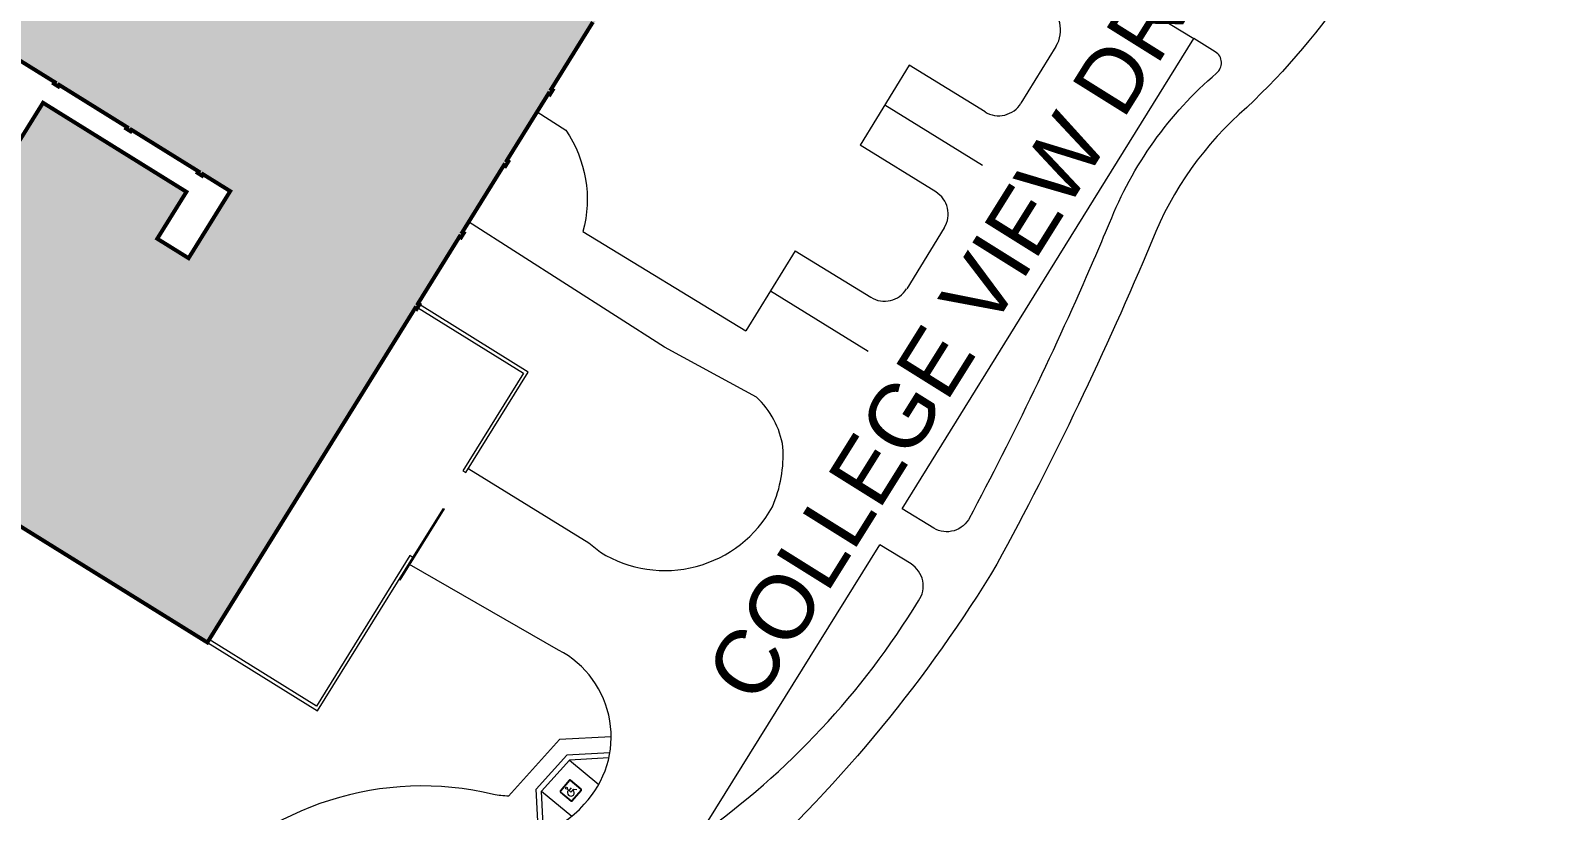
# Model space of a CAD drawing. Header units: feet. Extents: x 6763715 to 6770513, y 1886699 to 1891873.
# Drawn here: x 6765205.3 to 6765495.7, y 1889253.4 to 1889401.6 of the extents above; entities that cross this region are included whole.
import ezdxf

# ---------------------------------------------------------------- set-up
doc = ezdxf.new("R2010")
doc.units = ezdxf.units.FT
doc.header["$LTSCALE"] = 48
doc.header["$MEASUREMENT"] = 0
doc.linetypes.add('PHANTOM2', pattern=[1.25, 0.625, -0.125, 0.125, -0.125, 0.125, -0.125])
doc.layers.get('0').update_dxf_attribs({"lineweight": 0})
doc.layers.add('C-BLDG', color=7, linetype='Continuous')
doc.layers.add('C-ROAD-IDEN', color=7, linetype='Continuous')
for name, color, linetype, lineweight in [('C-BLDG-HTCH', 253, 'Continuous', 0), ('C-PKNG-STRP', 3, 'Continuous', 0), ('C-PROP', 7, 'PHANTOM2', 0), ('C-ROAD', 5, 'Continuous', 0), ('Handicap signs', 5, 'Continuous', 0), ('L-SITE-WALK', 6, 'Continuous', 0), ('L-SITE-WALL', 32, 'Continuous', 0)]:
    doc.layers.add(name, color=color, linetype=linetype, lineweight=lineweight)
doc.styles.get("Standard").update_dxf_attribs({"font": 'arial.ttf'})

# ---------------------------------------------------------------- blocks, each defined once
blk = doc.blocks.new('Campus_Base_Map_NEW$0$Site Plan$0$HANDI')
for p, q in [((0, 0.079), (0, 0)), ((0, 0), (0.062, 0)), ((0.062, 0), (0.094, -0.039))]:
    blk.add_line(p, q)
blk.add_circle((0, 0.094), 0.015)
blk.add_arc((-0.006, -0.006), 0.0541, 90, 0)
blk = doc.blocks.new('Campus_Base_Map_NEW$0$handicap')
at = {"layer": 'C-PKNG-STRP'}
blk.add_line((563729.991, 157499.5), (563730.041, 157499.478), dxfattribs=at)
for points in [[(563729.849, 157499.398), (563730.056, 157499.316, 0.414214), (563730.074, 157499.324), (563730.156, 157499.53, 0.414214), (563730.148, 157499.548), (563729.942, 157499.63, 0.414214), (563729.924, 157499.622), (563729.842, 157499.416, 0.414214)], [(563729.852, 157499.404), (563730.059, 157499.322, 0.414214), (563730.068, 157499.326), (563730.149, 157499.533, 0.414214), (563730.146, 157499.542), (563729.939, 157499.624, 0.414214), (563729.93, 157499.62), (563729.848, 157499.413, 0.414214)]]:
    blk.add_lwpolyline(points, format="xyb", close=True, dxfattribs=at)
at = {"layer": 'C-PKNG-STRP', "rotation": 335.9749199039166}
blk.add_blockref('Campus_Base_Map_NEW$0$Site Plan$0$HANDI', (563729.975, 157499.464), dxfattribs=at)

msp = doc.modelspace()

# ---------------------------------------------------------------- hatches: boundary and pattern name
at = {"layer": 'C-BLDG-HTCH'}
msp.add_hatch(color=256, dxfattribs=at).paths.add_polyline_path([(6765192.5, 1889407.36), (6765190.21, 1889403.68), (6765189.36, 1889404.21), (6765189.54, 1889404.49), (6765176.8, 1889412.41), (6765176.62, 1889412.12), (6765175.77, 1889412.65), (6765175.95, 1889412.93), (6765163.2, 1889420.85), (6765163.03, 1889420.57), (6765162.18, 1889421.09), (6765162.71, 1889421.94), (6765162.99, 1889421.77), (6765170.91, 1889434.51), (6765170.62, 1889434.69), (6765171.15, 1889435.53), (6765171.43, 1889435.36), (6765179.35, 1889448.1), (6765179.07, 1889448.28), (6765179.59, 1889449.13), (6765179.88, 1889448.95), (6765187.79, 1889461.69), (6765187.51, 1889461.87), (6765188.04, 1889462.72), (6765188.32, 1889462.54), (6765196.24, 1889475.28), (6765195.95, 1889475.46), (6765196.48, 1889476.31), (6765196.76, 1889476.13), (6765204.68, 1889488.87), (6765204.4, 1889489.05), (6765204.92, 1889489.9), (6765205.21, 1889489.72), (6765213.12, 1889502.46), (6765212.84, 1889502.64), (6765213.37, 1889503.49), (6765213.65, 1889503.31), (6765221.57, 1889516.05), (6765221.28, 1889516.23), (6765221.81, 1889517.08), (6765222.1, 1889516.9), (6765230.01, 1889529.64), (6765229.73, 1889529.82), (6765230.26, 1889530.67), (6765230.54, 1889530.49), (6765238.45, 1889543.23), (6765238.17, 1889543.41), (6765238.7, 1889544.26), (6765239.55, 1889543.73), (6765239.37, 1889543.45), (6765252.11, 1889535.53), (6765252.29, 1889535.82), (6765253.14, 1889535.29), (6765252.96, 1889535.01), (6765265.7, 1889527.09), (6765265.88, 1889527.37), (6765266.73, 1889526.85), (6765264.62, 1889523.45), (6765270.56, 1889519.75), (6765272.68, 1889523.15), (6765273.53, 1889522.62), (6765273.35, 1889522.34), (6765286.09, 1889514.42), (6765286.27, 1889514.71), (6765287.12, 1889514.18), (6765286.94, 1889513.9), (6765299.82, 1889505.89), (6765300, 1889506.18), (6765300.85, 1889505.65), (6765271.25, 1889458.01), (6765277.41, 1889454.18), (6765281.5, 1889460.77), (6765288.08, 1889456.68), (6765288.26, 1889456.96), (6765289.11, 1889456.43), (6765288.93, 1889456.15), (6765301.67, 1889448.23), (6765301.85, 1889448.52), (6765302.7, 1889447.99), (6765302.52, 1889447.71), (6765315.26, 1889439.79), (6765315.44, 1889440.07), (6765316.29, 1889439.55), (6765316.11, 1889439.26), (6765328.85, 1889431.35), (6765329.03, 1889431.63), (6765329.88, 1889431.1), (6765329.35, 1889430.25), (6765329.07, 1889430.43), (6765321.15, 1889417.69), (6765321.44, 1889417.51), (6765320.91, 1889416.66), (6765320.63, 1889416.84), (6765312.71, 1889404.1), (6765312.99, 1889403.92), (6765312.47, 1889403.07), (6765312.18, 1889403.25), (6765304.27, 1889390.51), (6765304.55, 1889390.33), (6765304.02, 1889389.48), (6765303.74, 1889389.66), (6765295.82, 1889376.92), (6765296.11, 1889376.74), (6765295.58, 1889375.89), (6765295.29, 1889376.07), (6765287.38, 1889363.32), (6765287.66, 1889363.15), (6765287.13, 1889362.3), (6765286.85, 1889362.48), (6765278.94, 1889349.73), (6765279.22, 1889349.56), (6765278.69, 1889348.71), (6765278.41, 1889348.88), (6765238.92, 1889285.32), (6765170.4, 1889327.89), (6765207.69, 1889387.91), (6765234.94, 1889370.98), (6765229.4, 1889362.07), (6765235.35, 1889358.37), (6765243.26, 1889371.11), (6765238.09, 1889374.32), (6765237.92, 1889374.04), (6765237.07, 1889374.57), (6765237.25, 1889374.85), (6765224.5, 1889382.77), (6765224.33, 1889382.48), (6765223.48, 1889383.01), (6765223.65, 1889383.29), (6765210.77, 1889391.3), (6765210.6, 1889391.01), (6765209.75, 1889391.54), (6765209.92, 1889391.83), (6765197.18, 1889399.74), (6765197.01, 1889399.46), (6765196.16, 1889399.99), (6765198.44, 1889403.67)])

# ---------------------------------------------------------------- linework, layer by layer
at = {"layer": 'C-BLDG', "const_width": 0.75}
msp.add_lwpolyline([(6765312.18, 1889403.25), (6765304.27, 1889390.51), (6765304.55, 1889390.33), (6765304.02, 1889389.48), (6765303.74, 1889389.66), (6765295.82, 1889376.92), (6765296.11, 1889376.74), (6765295.58, 1889375.89), (6765295.29, 1889376.07), (6765287.38, 1889363.32), (6765287.66, 1889363.15), (6765287.13, 1889362.3), (6765286.85, 1889362.48), (6765278.94, 1889349.73), (6765279.22, 1889349.56), (6765278.69, 1889348.71), (6765278.41, 1889348.88), (6765238.92, 1889285.32), (6765170.4, 1889327.89), (6765207.69, 1889387.91), (6765234.94, 1889370.98), (6765229.4, 1889362.07), (6765235.35, 1889358.37), (6765243.26, 1889371.11), (6765238.09, 1889374.32), (6765237.92, 1889374.04), (6765237.07, 1889374.57), (6765237.25, 1889374.85), (6765224.5, 1889382.77), (6765224.33, 1889382.48), (6765223.48, 1889383.01), (6765223.65, 1889383.29), (6765210.77, 1889391.3), (6765210.6, 1889391.01), (6765209.75, 1889391.54), (6765209.92, 1889391.83), (6765197.18, 1889399.74)], dxfattribs=at)
at = {"layer": 'C-PKNG-STRP'}
for p, q in [((6765407.98, 1889411.3), (6765426.39, 1889400.15)), ((6765386.25, 1889375.98), (6765367.64, 1889387.44)), ((6765345.92, 1889352.18), (6765364.53, 1889340.72))]:
    msp.add_line(p, q, dxfattribs=at)
at = {"layer": 'C-PROP', "ltscale": 0.02, "const_width": 6, "elevation": -178.8}
msp.add_lwpolyline([(6769012.67, 1888295.37, 0.136105), (6767938.83, 1887977.76, -0.282387), (6765535.01, 1887963.21), (6765125.2, 1887960.53), (6765008.26, 1888061.18), (6763829.05, 1890965.33), (6763828.78, 1890985.96), (6763983.43, 1891051.43), (6764153.83, 1890819.55), (6764199.85, 1890842), (6764151.8, 1891122.84, -0.016472), (6764351.86, 1891197.56, -0.000343), (6765614.04, 1891619.04, -0.151573), (6766084.72, 1891639.02, -0.00004), (6767109.8, 1891365.37), (6767424.22, 1891242.17)], format="xyb", dxfattribs=at)
at = {"layer": 'C-ROAD', "lineweight": 0}
for p, q in [((6765400.81, 1889358.86), (6765426.39, 1889400.15)), ((6765400.19, 1889398.62), (6765393.54, 1889387.81)), ((6765372.32, 1889395.05), (6765362.95, 1889379.84)), ((6765386.71, 1889386.19), (6765372.32, 1889395.05)), ((6765377.34, 1889370.98), (6765362.95, 1889379.84)), ((6765378.96, 1889364.15), (6765371.82, 1889352.55)), ((6765350.6, 1889359.79), (6765341.24, 1889344.58)), ((6765350.6, 1889359.79), (6765364.99, 1889350.93)), ((6765370.99, 1889310.74), (6765400.81, 1889358.86)), ((6765343.25, 1889331.97), (6765335.92, 1889335.95)), ((6765288.58, 1889318.33), (6765311.44, 1889304.25)), ((6765311.44, 1889304.25), (6765313.61, 1889302.48)), ((6765332.31, 1889248.59), (6765366.74, 1889303.89))]:
    msp.add_line(p, q, dxfattribs=at)
at = {"layer": 'C-ROAD'}
msp.add_lwpolyline([(6765310.55, 1889254.57, 0.49761), (6765305.66, 1889283.88), (6765277.35, 1889300.14)], format="xyb", dxfattribs=at)
at = {"layer": 'C-ROAD', "lineweight": 0}
for centre, radius, start, end in [((6765395.11, 1889401.74), 5.95, 328.4035, 58.3709), ((6765389.31, 1889390.41), 4.96, 238.3709, 328.4035), ((6765374.74, 1889366.75), 4.96, 328.3709, 58.3709), ((6765367.59, 1889355.15), 4.96, 238.3709, 328.3709), ((6765332.05, 1889319.91), 16.46, 8.9238, 47.1127), ((6765323.54, 1889321), 24.81, 336.5209, 3.3918), ((6765325.87, 1889322.28), 23.29, 238.2587, 331.3346), ((6765296.14, 1889267.34), 19.26, 255.8225, 318.4624)]:
    msp.add_arc(centre, radius, start, end, dxfattribs=at)
at = {"layer": 'L-SITE-WALK', "lineweight": 0}
for p, q in [((6765325.77, 1889341.47), (6765288.57, 1889365.25)), ((6765335.92, 1889335.95), (6765325.77, 1889341.47)), ((6765305.84, 1889266.85), (6765296.17, 1889256.12)), ((6765315.65, 1889267.37), (6765305.84, 1889266.85)), ((6765307.24, 1889263.92), (6765301.4, 1889257.45)), ((6765315.41, 1889264.36), (6765307.24, 1889263.92)), ((6765315.22, 1889263.38), (6765307.71, 1889262.95)), ((6765307.71, 1889262.95), (6765302.42, 1889257.08)), ((6765307.71, 1889262.95), (6765313.3, 1889258.31)), ((6765301.84, 1889248.87), (6765301.4, 1889257.45)), ((6765302.42, 1889257.08), (6765308.18, 1889252.31)), ((6765302.82, 1889249.28), (6765302.42, 1889257.08))]:
    msp.add_line(p, q, dxfattribs=at)
for points in [[(6765484.43, 1889131.51), (6765505.5, 1889162.44, -0.025735), (6765531.9, 1889194.73), (6765562.99, 1889227.93, -0.018103), (6765582.5, 1889243.79), (6765586.35, 1889250.63), (6765591.44, 1889247.6), (6765597.37, 1889257.68, 0.15172), (6765607.4, 1889311.48, 0.069781), (6765591.73, 1889364.57, 0.091022), (6765566.57, 1889404.5, 0.023217), (6765537.54, 1889429.92), (6765495.02, 1889459.51), (6765487.93, 1889448.05, -0.256393), (6765476.61, 1889441.82, 0.292854), (6765467.03, 1889436.41, -0.025095), (6765462.59, 1889423.06, -0.04505), (6765456.33, 1889410.48, -0.054826), (6765436.45, 1889387.03, 0.120811), (6765418.4, 1889361.63, -0.025326), (6765388.96, 1889300.2, -0.071702), (6765340.94, 1889241.67), (6765332.85, 1889229.7)], [(6765383.69, 1889308.84, 0.020539), (6765407.38, 1889358.03, 0.002864), (6765410.36, 1889365.03, -0.120858), (6765430.68, 1889393.54, 0.527799), (6765430.47, 1889397.59), (6765426.39, 1889400.15)], [(6765301.57, 1889386.17), (6765307.04, 1889382.69, -0.219179), (6765310.3, 1889363.42), (6765341.24, 1889344.58)], [(6765383.81, 1889309.07, -0.435567), (6765376.97, 1889307.04), (6765370.99, 1889310.74)], [(6765332.54, 1889248.78, 0.102066), (6765374.08, 1889293.25, 0.428342), (6765372.64, 1889300.24), (6765366.74, 1889303.89)]]:
    msp.add_lwpolyline(points, format="xyb", dxfattribs=at)
at = {"layer": 'L-SITE-WALK', "lineweight": 0, "flags": 128}
msp.add_lwpolyline([(6765296.17, 1889256.12, -0.060688), (6765293.28, 1889256.45, 0.278675), (6765236.12, 1889238.23), (6765219.18, 1889218.86, -0.043663), (6765213.9, 1889213.79), (6765168.04, 1889176.89)], format="xyb", dxfattribs=at)
at = {"layer": 'L-SITE-WALL', "lineweight": 0}
for points in [[(6765278.87, 1889348.99), (6765298.97, 1889336.5), (6765287.45, 1889317.96), (6765288.01, 1889317.6), (6765299.89, 1889336.72), (6765279.22, 1889349.56)], [(6765238.92, 1889285.32), (6765259.87, 1889272.3), (6765277.99, 1889301.47), (6765283.79, 1889310.81), (6765283.93, 1889310.72), (6765275.49, 1889297.13), (6765275.35, 1889297.22), (6765277.99, 1889301.47), (6765277.42, 1889301.82), (6765259.65, 1889273.22), (6765239.27, 1889285.89)]]:
    msp.add_lwpolyline(points, dxfattribs=at)

# ---------------------------------------------------------------- block references
at = {"layer": 'Handicap signs', "xscale": 11.99999999999999, "yscale": 11.99999999999999, "zscale": 11.99999999999999, "rotation": 71.39252324673743}
msp.add_blockref('Campus_Base_Map_NEW$0$handicap', (6397985.8, -5124951.86), dxfattribs=at)

# ---------------------------------------------------------------- texts
at = {"layer": 'C-ROAD-IDEN'}
msp.add_text('COLLEGE VIEW DRIVE', height=12, rotation=58, dxfattribs=at).set_placement((6765343.3, 1889273.1, -1523))

doc.saveas('drawing.dxf')
